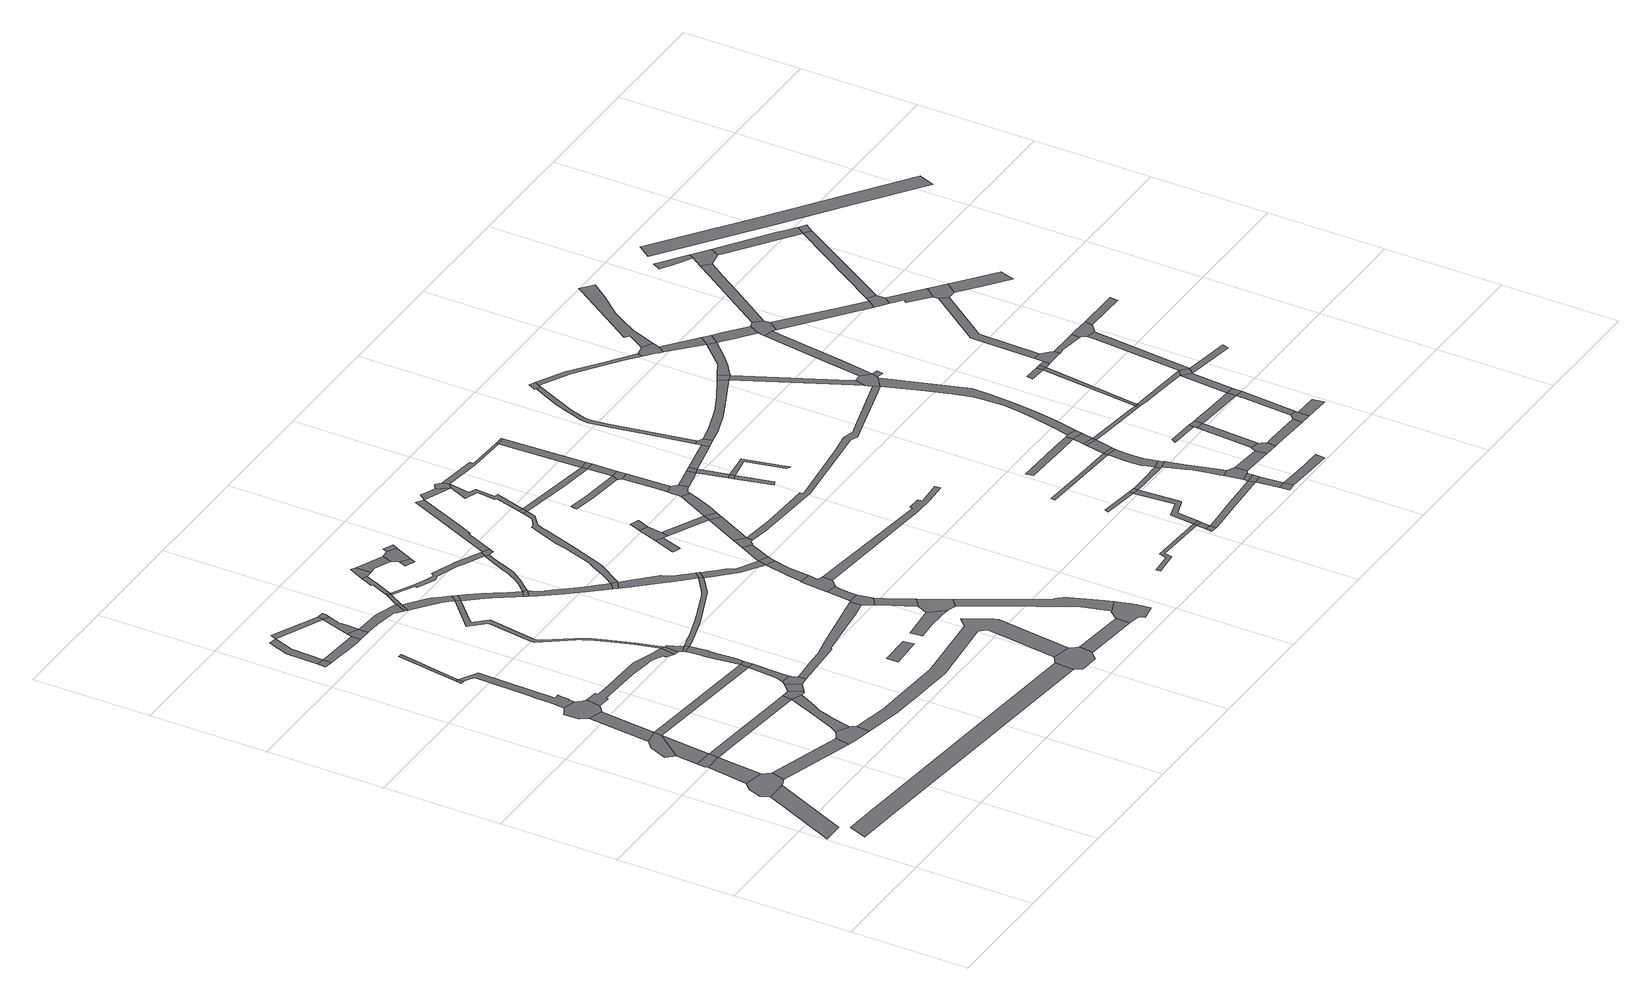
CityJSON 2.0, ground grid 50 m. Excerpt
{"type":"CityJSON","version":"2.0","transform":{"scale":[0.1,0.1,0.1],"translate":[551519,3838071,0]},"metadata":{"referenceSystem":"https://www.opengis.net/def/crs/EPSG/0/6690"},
"CityObjects":{
"road1":{"type":"Road","attributes":{"RoadStructureAttribute.sectionType":"1"},"geometry":[{"type":"MultiSurface","lod":"1","boundaries":[[[0,1,2,3]]]}]},
"road2":{"type":"Road","geometry":[{"type":"MultiSurface","lod":"1","boundaries":[[[4,5,6,0,3,7,8,9]]]}]},
"road3":{"type":"Road","attributes":{"RoadStructureAttribute.sectionType":"1"},"geometry":[{"type":"MultiSurface","lod":"1","boundaries":[[[10,11,4,9]]]}]},
"road4":{"type":"Road","geometry":[{"type":"MultiSurface","lod":"1","boundaries":[[[12,13,11,10,14]]]}]},
"road5":{"type":"Road","attributes":{"RoadStructureAttribute.sectionType":"1"},"geometry":[{"type":"MultiSurface","lod":"1","boundaries":[[[15,16,12,14]]]}]},
"road6":{"type":"Road","geometry":[{"type":"MultiSurface","lod":"1","boundaries":[[[17,18,19,20,21,22,16,15]]]}]},
"road7":{"type":"Road","attributes":{"RoadStructureAttribute.sectionType":"1"},"geometry":[{"type":"MultiSurface","lod":"1","boundaries":[[[8,7,23,24]]]}]},
"road8":{"type":"Road","attributes":{"RoadStructureAttribute.sectionType":"1"},"geometry":[{"type":"MultiSurface","lod":"1","boundaries":[[[25,18,17,26]]]}]},
"road9":{"type":"Road","geometry":[{"type":"MultiSurface","lod":"1","boundaries":[[[27,28,29,30,31,32,33,25,26,34,35,36,37,38,39,40]]]}]},
"road10":{"type":"Road","attributes":{"RoadStructureAttribute.sectionType":"1"},"geometry":[{"type":"MultiSurface","lod":"1","boundaries":[[[14,10,41,42]]]}]},
"road11":{"type":"Road","attributes":{"RoadStructureAttribute.sectionType":"1"},"geometry":[{"type":"MultiSurface","lod":"1","boundaries":[[[43,44,45,46,47,48,49,50,51,52]]]}]},
"road12":{"type":"Road","geometry":[{"type":"MultiSurface","lod":"1","boundaries":[[[53,54,55,24,23,56,57,58,59,60,61]]]}]},
"road13":{"type":"Road","attributes":{"RoadStructureAttribute.sectionType":"1"},"geometry":[{"type":"MultiSurface","lod":"1","boundaries":[[[62,63,64,65,66,67,68,69,70,71,72,73,74,75,76,77,78,79,27,40]]]}]},
"road14":{"type":"Road","geometry":[{"type":"MultiSurface","lod":"1","boundaries":[[[80,81,71,70]]]}]},
"road15":{"type":"Road","geometry":[{"type":"MultiSurface","lod":"1","boundaries":[[[82,83,84,85]]]}]},
"road16":{"type":"Road","attributes":{"RoadStructureAttribute.sectionType":"1"},"geometry":[{"type":"MultiSurface","lod":"1","boundaries":[[[86,87,88,80,70]]]}]},
"road17":{"type":"Road","attributes":{"RoadStructureAttribute.sectionType":"1"},"geometry":[{"type":"MultiSurface","lod":"1","boundaries":[[[89,90,82,85,91,92]]]}]},
"road18":{"type":"Road","attributes":{"RoadStructureAttribute.sectionType":"1"},"geometry":[{"type":"MultiSurface","lod":"1","boundaries":[[[17,15,93,94]]]}]},
"road19":{"type":"Road","attributes":{"RoadStructureAttribute.sectionType":"1"},"geometry":[{"type":"MultiSurface","lod":"1","boundaries":[[[41,95,96,97,98,99,53,61,100,101,102,103,104]]]}]},
"road20":{"type":"Road","attributes":{"RoadStructureAttribute.sectionType":"1"},"geometry":[{"type":"MultiSurface","lod":"1","boundaries":[[[85,84,105,106,107,108,109,110]]]}]},
"road21":{"type":"Road","attributes":{"RoadStructureAttribute.sectionType":"1"},"geometry":[{"type":"MultiSurface","lod":"1","boundaries":[[[111,112,113,114,115,116,117,118,119,120,121,122,37,36,123,124,125,126,127,128,129,130,131,132,133,134,135,136]]]}]},
"road22":{"type":"Road","geometry":[{"type":"MultiSurface","lod":"1","boundaries":[[[42,41,104,137,138,139]]]}]},
"road23":{"type":"Road","attributes":{"RoadStructureAttribute.sectionType":"1"},"geometry":[{"type":"MultiSurface","lod":"1","boundaries":[[[140,92,141,142]]]}]},
"road24":{"type":"Road","attributes":{"RoadStructureAttribute.sectionType":"1"},"geometry":[{"type":"MultiSurface","lod":"1","boundaries":[[[143,139,138,144]]]}]},
"road25":{"type":"Road","geometry":[{"type":"MultiSurface","lod":"1","boundaries":[[[145,110,109,146,147]]]}]},
"road26":{"type":"Road","geometry":[{"type":"MultiSurface","lod":"1","boundaries":[[[148,143,144,149,150,151,152,153,154]]]}]},
"road27":{"type":"Road","attributes":{"RoadStructureAttribute.sectionType":"1"},"geometry":[{"type":"MultiSurface","lod":"1","boundaries":[[[141,155,145,147,156,157,158,159]]]}]},
"road28":{"type":"Road","attributes":{"RoadStructureAttribute.sectionType":"1"},"geometry":[{"type":"MultiSurface","lod":"1","boundaries":[[[93,160,161,162,148,154,163,164,165]]]}]},
"road29":{"type":"Road","geometry":[{"type":"MultiSurface","lod":"1","boundaries":[[[142,141,159,166,167]]]}]},
"road30":{"type":"Road","geometry":[{"type":"MultiSurface","lod":"1","boundaries":[[[93,165,168,94]]]}]},
"road31":{"type":"Road","attributes":{"RoadStructureAttribute.sectionType":"1"},"geometry":[{"type":"MultiSurface","lod":"1","boundaries":[[[169,170,171,172,173,147,146,174,175,176,177,178,179,180,181,182]]]}]},
"road32":{"type":"Road","geometry":[{"type":"MultiSurface","lod":"1","boundaries":[[[136,135,183,184]]]}]},
"road33":{"type":"Road","attributes":{"RoadStructureAttribute.sectionType":"1"},"geometry":[{"type":"MultiSurface","lod":"1","boundaries":[[[185,186,187,188,189,190,191,192,193,194,195,196,197,94,168]]]}]},
"road34":{"type":"Road","attributes":{"RoadStructureAttribute.sectionType":"1"},"geometry":[{"type":"MultiSurface","lod":"1","boundaries":[[[198,199,200,201,202,203,204,205,206,207,208,209,210,58,57,211,212,213,214,215,216,217,218,219,220,221,222,223]]]}]},
"road35":{"type":"Road","attributes":{"RoadStructureAttribute.sectionType":"1"},"geometry":[{"type":"MultiSurface","lod":"1","boundaries":[[[224,225,226,227,228,229,230,231,232,233,234,235,136,184,236,237,238,239,240,241,242,243,244,245,246,247,248,249]]]}]},
"road36":{"type":"Road","geometry":[{"type":"MultiSurface","lod":"1","boundaries":[[[250,251,190,189]]]}]},
"road37":{"type":"Road","attributes":{"RoadStructureAttribute.sectionType":"1"},"geometry":[{"type":"MultiSurface","lod":"1","boundaries":[[[252,253,254,184,183,255,251,250]]]}]},
"road38":{"type":"Road","geometry":[{"type":"MultiSurface","lod":"1","boundaries":[[[182,181,256,257,258]]]}]},
"road39":{"type":"Road","attributes":{"RoadStructureAttribute.sectionType":"1"},"geometry":[{"type":"MultiSurface","lod":"1","boundaries":[[[259,182,258,260]]]}]},
"road40":{"type":"Road","attributes":{"RoadStructureAttribute.sectionType":"1"},"geometry":[{"type":"MultiSurface","lod":"1","boundaries":[[[261,262,263,264,265,257,256,266,267,268,269,270,224,271]]]}]},
"road41":{"type":"Road","geometry":[{"type":"MultiSurface","lod":"1","boundaries":[[[272,259,260,273]]]}]},
"road42":{"type":"Road","geometry":[{"type":"MultiSurface","lod":"1","boundaries":[[[274,271,224,249,275]]]}]},
"road43":{"type":"Road","attributes":{"RoadStructureAttribute.sectionType":"1"},"geometry":[{"type":"MultiSurface","lod":"1","boundaries":[[[276,277,278,279]]]}]},
"road44":{"type":"Road","attributes":{"RoadStructureAttribute.sectionType":"1"},"geometry":[{"type":"MultiSurface","lod":"1","boundaries":[[[280,281,282,272,273,283,284,285]]]}]},
"road45":{"type":"Road","attributes":{"RoadStructureAttribute.sectionType":"1"},"geometry":[{"type":"MultiSurface","lod":"1","boundaries":[[[286,287,288,289,290,291,292,293,151,150,294,295,296,297,298,299,300]]]}]},
"road46":{"type":"Road","attributes":{"RoadStructureAttribute.sectionType":"1"},"geometry":[{"type":"MultiSurface","lod":"1","boundaries":[[[301,302,303,304,305,275,249,306,307,308,309,310,311]]]}]},
"road47":{"type":"Road","geometry":[{"type":"MultiSurface","lod":"1","boundaries":[[[311,310,312,313,314]]]}]},
"road48":{"type":"Road","geometry":[{"type":"MultiSurface","lod":"1","boundaries":[[[315,280,285,316,317]]]}]},
"road49":{"type":"Road","attributes":{"RoadStructureAttribute.sectionType":"1"},"geometry":[{"type":"MultiSurface","lod":"1","boundaries":[[[318,319,320,321,322,323,324,325,326,327,250,189,328,329,330,331,332,333]]]}]},
"road50":{"type":"Road","geometry":[{"type":"MultiSurface","lod":"1","boundaries":[[[222,52,51,334,335,336,337,338,339,340,341,223]]]}]},
"road51":{"type":"Road","attributes":{"RoadStructureAttribute.sectionType":"1"},"geometry":[{"type":"MultiSurface","lod":"1","boundaries":[[[342,343,344,345,346,347,348,349,350,351,352,353,273,260,354,355,356,357,358,359,360,361,362,363,364,365,366,367,368,369,370,371,372]]]}]},
"road52":{"type":"Road","attributes":{"RoadStructureAttribute.sectionType":"1"},"geometry":[{"type":"MultiSurface","lod":"1","boundaries":[[[373,374,375,376,377,378,313,312,379,380,381,382,383,384,385]]]}]},
"road53":{"type":"Road","geometry":[{"type":"MultiSurface","lod":"1","boundaries":[[[317,316,386,387,388]]]}]},
"road54":{"type":"Road","geometry":[{"type":"MultiSurface","lod":"1","boundaries":[[[389,390,391,392]]]}]},
"road55":{"type":"Road","attributes":{"RoadStructureAttribute.sectionType":"1"},"geometry":[{"type":"MultiSurface","lod":"1","boundaries":[[[371,393,394,395,396,397,398,399,400,311,314,401,402,403,404,405,406,407,408,409]]]}]},
"road56":{"type":"Road","geometry":[{"type":"MultiSurface","lod":"1","boundaries":[[[385,384,410,411,412]]]}]},
"road57":{"type":"Road","attributes":{"RoadStructureAttribute.sectionType":"1"},"geometry":[{"type":"MultiSurface","lod":"1","boundaries":[[[413,414,415,416,417,418,419,420]]]}]},
"road58":{"type":"Road","geometry":[{"type":"MultiSurface","lod":"1","boundaries":[[[421,388,387,389,392,422]]]}]},
"road59":{"type":"Road","attributes":{"RoadStructureAttribute.sectionType":"1"},"geometry":[{"type":"MultiSurface","lod":"1","boundaries":[[[423,424,425,426,427,428,411,410,429,430,431,432,318,433]]]}]},
"road60":{"type":"Road","geometry":[{"type":"MultiSurface","lod":"1","boundaries":[[[434,435,421,422]]]}]},
"road61":{"type":"Road","attributes":{"RoadStructureAttribute.sectionType":"1"},"geometry":[{"type":"MultiSurface","lod":"1","boundaries":[[[339,338,436,437,438]]]}]},
"road62":{"type":"Road","geometry":[{"type":"MultiSurface","lod":"1","boundaries":[[[439,440,441,286,300,442,443,444]]]}]},
"road63":{"type":"Road","geometry":[{"type":"MultiSurface","lod":"1","boundaries":[[[372,371,409,445,446,447,448,449]]]}]},
"road64":{"type":"Road","attributes":{"function":"3","RoadStructureAttribute.sectionType":"1"},"geometry":[{"type":"MultiSurface","lod":"1","boundaries":[[[450,444,443,451,452,453,454]]]}]},
"road65":{"type":"Road","attributes":{"function":"3","RoadStructureAttribute.sectionType":"1"},"geometry":[{"type":"MultiSurface","lod":"1","boundaries":[[[455,441,440,456,457,458]]]}]},
"road66":{"type":"Road","geometry":[{"type":"MultiSurface","lod":"1","boundaries":[[[459,454,453,460,461,413,420,462,463]]]}]},
"road67":{"type":"Road","geometry":[{"type":"MultiSurface","lod":"1","boundaries":[[[433,318,333,464]]]}]},
"road68":{"type":"Road","geometry":[{"type":"MultiSurface","lod":"1","boundaries":[[[465,466,455,458,467,468,469,470,471,472]]]}]},
"road69":{"type":"Road","attributes":{"RoadStructureAttribute.sectionType":"1"},"geometry":[{"type":"MultiSurface","lod":"1","boundaries":[[[473,474,475,476,477,478,464,333,479,480,481,482,483,484,485,486]]]}]},
"road70":{"type":"Road","attributes":{"RoadStructureAttribute.sectionType":"1"},"geometry":[{"type":"MultiSurface","lod":"1","boundaries":[[[487,488,489,490,491,492,493,494,495,496,497,498,499,500,385,412,501,502,503,504,505,506,507]]]}]},
"road71":{"type":"Road","attributes":{"function":"3","RoadStructureAttribute.sectionType":"1"},"geometry":[{"type":"MultiSurface","lod":"1","boundaries":[[[508,509,510,511,512,513,514,515,516,517,518,519,520,463,462,521,522,523,524,525,526,527,528,529]]]}]},
"road72":{"type":"Road","attributes":{"function":"3","RoadStructureAttribute.sectionType":"1"},"geometry":[{"type":"MultiSurface","lod":"1","boundaries":[[[485,530,531,472,471,532,533,534]]]}]},
"road73":{"type":"Road","geometry":[{"type":"MultiSurface","lod":"1","boundaries":[[[535,536,537,529,528,538,539,540,541,438,437,542,543,544,545,546,547,548]]]}]},
"road74":{"type":"Road","attributes":{"RoadStructureAttribute.sectionType":"1"},"geometry":[{"type":"MultiSurface","lod":"1","boundaries":[[[549,449,448,550,551,552,553]]]}]},
"road75":{"type":"Road","geometry":[{"type":"MultiSurface","lod":"1","boundaries":[[[486,485,534,554,555]]]}]},
"road76":{"type":"Road","geometry":[{"type":"MultiSurface","lod":"1","boundaries":[[[556,557,558,559,560]]]}]},
"road77":{"type":"Road","attributes":{"function":"3","RoadStructureAttribute.sectionType":"1"},"geometry":[{"type":"MultiSurface","lod":"1","boundaries":[[[561,562,563,486,555,564]]]}]},
"road78":{"type":"Road","geometry":[{"type":"MultiSurface","lod":"1","boundaries":[[[565,556,560,566,567,568,569,570]]]}]},
"road79":{"type":"Road","geometry":[{"type":"MultiSurface","lod":"1","boundaries":[[[571,561,564,572,573,574,575]]]}]},
"road80":{"type":"Road","attributes":{"RoadStructureAttribute.sectionType":"1"},"geometry":[{"type":"MultiSurface","lod":"1","boundaries":[[[576,577,578,579,580,565,570]]]}]},
"road81":{"type":"Road","geometry":[{"type":"MultiSurface","lod":"1","boundaries":[[[581,487,507,582]]]}]},
"road82":{"type":"Road","attributes":{"RoadStructureAttribute.sectionType":"1"},"geometry":[{"type":"MultiSurface","lod":"1","boundaries":[[[567,566,583,584]]]}]},
"road83":{"type":"Road","attributes":{"function":"3","RoadStructureAttribute.sectionType":"1"},"geometry":[{"type":"MultiSurface","lod":"1","boundaries":[[[583,571,575,585]]]}]},
"road84":{"type":"Road","attributes":{"RoadStructureAttribute.sectionType":"1"},"geometry":[{"type":"MultiSurface","lod":"1","boundaries":[[[586,553,587,588]]]}]},
"road85":{"type":"Road","attributes":{"RoadStructureAttribute.sectionType":"1"},"geometry":[{"type":"MultiSurface","lod":"1","boundaries":[[[589,590,591,592,593,587,594,595,596,597,581,582]]]}]},
"road86":{"type":"Road","geometry":[{"type":"MultiSurface","lod":"1","boundaries":[[[598,599,600,588,587,593,601]]]}]},
"road87":{"type":"Road","geometry":[{"type":"MultiSurface","lod":"1","boundaries":[[[584,583,585,602]]]}]},
"road88":{"type":"Road","attributes":{"RoadStructureAttribute.sectionType":"1"},"geometry":[{"type":"MultiSurface","lod":"1","boundaries":[[[603,604,605,606,607,608,609,610,469,468]]]}]},
"road89":{"type":"Road","attributes":{"RoadStructureAttribute.sectionType":"1"},"geometry":[{"type":"MultiSurface","lod":"1","boundaries":[[[582,507,611,612,613]]]}]},
"road90":{"type":"Road","attributes":{"RoadStructureAttribute.sectionType":"1"},"geometry":[{"type":"MultiSurface","lod":"1","boundaries":[[[614,615,616,617,618,619,620]]]}]},
"road91":{"type":"Road","attributes":{"function":"3","RoadStructureAttribute.sectionType":"1"},"geometry":[{"type":"MultiSurface","lod":"1","boundaries":[[[621,622,584,602,623,624,625]]]}]},
"road92":{"type":"Road","geometry":[{"type":"MultiSurface","lod":"1","boundaries":[[[626,627,628,621,625,629,630,631,632]]]}]},
"road93":{"type":"Road","attributes":{"RoadStructureAttribute.sectionType":"1"},"geometry":[{"type":"MultiSurface","lod":"1","boundaries":[[[633,634,601,593,635,636,637]]]}]},
"road94":{"type":"Road","attributes":{"function":"3","RoadStructureAttribute.sectionType":"1"},"geometry":[{"type":"MultiSurface","lod":"1","boundaries":[[[638,639,640,641,627,626]]]}]},
"road95":{"type":"Road","attributes":{"RoadStructureAttribute.sectionType":"1"},"geometry":[{"type":"MultiSurface","lod":"1","boundaries":[[[642,643,644,645,646,647,648,649]]]}]},
"road96":{"type":"Road","geometry":[{"type":"MultiSurface","lod":"1","boundaries":[[[650,620,619,651,652,640,639]]]}]},
"road97":{"type":"Road","attributes":{"function":"3","RoadStructureAttribute.sectionType":"1"},"geometry":[{"type":"MultiSurface","lod":"1","boundaries":[[[653,612,620,650]]]}]},
"road98":{"type":"Road","attributes":{"RoadStructureAttribute.sectionType":"1"},"geometry":[{"type":"MultiSurface","lod":"1","boundaries":[[[654,632,631,655]]]}]},
"road99":{"type":"Road","geometry":[{"type":"MultiSurface","lod":"1","boundaries":[[[656,613,612,653]]]}]},
"road100":{"type":"Road","geometry":[{"type":"MultiSurface","lod":"1","boundaries":[[[657,658,659,660]]]}]},
"road101":{"type":"Road","geometry":[{"type":"MultiSurface","lod":"1","boundaries":[[[661,662,660,659]]]}]},
"road102":{"type":"Road","attributes":{"function":"3","RoadStructureAttribute.sectionType":"1"},"geometry":[{"type":"MultiSurface","lod":"1","boundaries":[[[663,636,664,613,656]]]}]},
"road103":{"type":"Road","attributes":{"RoadStructureAttribute.sectionType":"1"},"geometry":[{"type":"MultiSurface","lod":"1","boundaries":[[[665,655,662,661]]]}]},
"road104":{"type":"Road","geometry":[{"type":"MultiSurface","lod":"1","boundaries":[[[666,654,655,665]]]}]},
"road105":{"type":"Road","geometry":[{"type":"MultiSurface","lod":"1","boundaries":[[[667,668,669,670]]]}]},
"road106":{"type":"Road","geometry":[{"type":"MultiSurface","lod":"1","boundaries":[[[671,637,636,663]]]}]},
"road107":{"type":"Road","geometry":[{"type":"MultiSurface","lod":"1","boundaries":[[[648,667,670,672]]]}]},
"road108":{"type":"Road","attributes":{"RoadStructureAttribute.sectionType":"1"},"geometry":[{"type":"MultiSurface","lod":"1","boundaries":[[[673,674,675,676,661,659]]]}]},
"road109":{"type":"Road","geometry":[{"type":"MultiSurface","lod":"1","boundaries":[[[649,648,672,677]]]}]},
"road110":{"type":"Road","attributes":{"RoadStructureAttribute.sectionType":"1"},"geometry":[{"type":"MultiSurface","lod":"1","boundaries":[[[678,666,665,679]]]}]},
"road111":{"type":"Road","geometry":[{"type":"MultiSurface","lod":"1","boundaries":[[[680,681,682,683]]]}]},
"road112":{"type":"Road","attributes":{"RoadStructureAttribute.sectionType":"1"},"geometry":[{"type":"MultiSurface","lod":"1","boundaries":[[[682,684,685,686,649,677,687,688,689,690]]]}]},
"road113":{"type":"Road","attributes":{"RoadStructureAttribute.sectionType":"1"},"geometry":[{"type":"MultiSurface","lod":"1","boundaries":[[[691,692,693,694,695,696,697,698,699,575,574,700,701,702,703,704,705,706]]]}]},
"road114":{"type":"Road","geometry":[{"type":"MultiSurface","lod":"1","boundaries":[[[707,708,678,679,709,710]]]}]},
"road115":{"type":"Road","attributes":{"RoadStructureAttribute.sectionType":"1"},"geometry":[{"type":"MultiSurface","lod":"1","boundaries":[[[711,712,713,670,669,714,715,716]]]}]},
"road116":{"type":"Road","geometry":[{"type":"MultiSurface","lod":"1","boundaries":[[[683,682,690,717]]]}]},
"road117":{"type":"Road","attributes":{"RoadStructureAttribute.sectionType":"1"},"geometry":[{"type":"MultiSurface","lod":"1","boundaries":[[[718,719,720,721,722,723,724,725]]]}]},
"road118":{"type":"Road","attributes":{"RoadStructureAttribute.sectionType":"1"},"geometry":[{"type":"MultiSurface","lod":"1","boundaries":[[[726,727,728,729,730,731,732,733,734,735,736,737,708,707,738,739,740,741,742,743,744,745,746,747]]]}]},
"road119":{"type":"Road","attributes":{"RoadStructureAttribute.sectionType":"1"},"geometry":[{"type":"MultiSurface","lod":"1","boundaries":[[[748,749,750,751,717,690,752,753,754,755,756]]]}]},
"road120":{"type":"Road","geometry":[{"type":"MultiSurface","lod":"1","boundaries":[[[757,758,759,760,761]]]}]},
"road121":{"type":"Road","attributes":{"RoadStructureAttribute.sectionType":"1"},"geometry":[{"type":"MultiSurface","lod":"1","boundaries":[[[762,763,764,765,766,767,768,769]]]}]},
"road122":{"type":"Road","attributes":{"RoadStructureAttribute.sectionType":"1"},"geometry":[{"type":"MultiSurface","lod":"1","boundaries":[[[770,771,716,758,757]]]}]},
"road123":{"type":"Road","geometry":[{"type":"MultiSurface","lod":"1","boundaries":[[[772,711,716,771]]]}]},
"road124":{"type":"Road","attributes":{"RoadStructureAttribute.sectionType":"1"},"geometry":[{"type":"MultiSurface","lod":"1","boundaries":[[[773,774,711,772]]]}]},
"road125":{"type":"Road","attributes":{"RoadStructureAttribute.sectionType":"1"},"geometry":[{"type":"MultiSurface","lod":"1","boundaries":[[[775,776,777,778,779,780,781,782,783,784]]]}]},
"road126":{"type":"Road","geometry":[{"type":"MultiSurface","lod":"1","boundaries":[[[785,756,755,778,777]]]}]},
"road127":{"type":"Road","geometry":[{"type":"MultiSurface","lod":"1","boundaries":[[[784,783,774,773,786,787]]]}]},
"road128":{"type":"Road","attributes":{"RoadStructureAttribute.sectionType":"1"},"geometry":[{"type":"MultiSurface","lod":"1","boundaries":[[[788,789,790,791,792,710,709,793,794,795,796,797]]]}]},
"road129":{"type":"Road","geometry":[{"type":"MultiSurface","lod":"1","boundaries":[[[798,799,726,747,800,801]]]}]},
"road130":{"type":"Road","attributes":{"RoadStructureAttribute.sectionType":"1"},"geometry":[{"type":"MultiSurface","lod":"1","boundaries":[[[724,802,803,804,805,806,756,785,807,808,809,810,811,812]]]}]},
"road131":{"type":"Road","geometry":[{"type":"MultiSurface","lod":"1","boundaries":[[[725,724,812,813]]]}]},
"road132":{"type":"Road","attributes":{"RoadStructureAttribute.sectionType":"1"},"geometry":[{"type":"MultiSurface","lod":"1","boundaries":[[[814,725,813,815]]]}]},
"road133":{"type":"Road","geometry":[{"type":"MultiSurface","lod":"1","boundaries":[[[816,817,818,819,757,761]]]}]},
"road134":{"type":"Road","geometry":[{"type":"MultiSurface","lod":"1","boundaries":[[[820,814,815,821]]]}]},
"road135":{"type":"Road","attributes":{"RoadStructureAttribute.sectionType":"1"},"geometry":[{"type":"MultiSurface","lod":"1","boundaries":[[[787,786,822,823]]]}]},
"road136":{"type":"Road","attributes":{"RoadStructureAttribute.sectionType":"1"},"geometry":[{"type":"MultiSurface","lod":"1","boundaries":[[[768,820,821,824]]]}]},
"road137":{"type":"Road","geometry":[{"type":"MultiSurface","lod":"1","boundaries":[[[769,768,824,825,826]]]}]},
"road138":{"type":"Road","attributes":{"RoadStructureAttribute.sectionType":"1"},"geometry":[{"type":"MultiSurface","lod":"1","boundaries":[[[827,828,829,830,831,801,800,832,833,834,835,836]]]}]},
"road139":{"type":"Road","geometry":[{"type":"MultiSurface","lod":"1","boundaries":[[[837,823,822,838,839,840,841]]]}]},
"road140":{"type":"Road","geometry":[{"type":"MultiSurface","lod":"1","boundaries":[[[842,843,844,845,846]]]}]},
"road141":{"type":"Road","geometry":[{"type":"MultiSurface","lod":"1","boundaries":[[[847,788,797,848]]]}]},
"road142":{"type":"Road","attributes":{"RoadStructureAttribute.sectionType":"1"},"geometry":[{"type":"MultiSurface","lod":"1","boundaries":[[[849,850,821,815,851,852,853,854]]]}]},
"road143":{"type":"Road","attributes":{"RoadStructureAttribute.sectionType":"1"},"geometry":[{"type":"MultiSurface","lod":"1","boundaries":[[[855,856,837,841,857,858]]]}]},
"road144":{"type":"Road","attributes":{"RoadStructureAttribute.sectionType":"1"},"geometry":[{"type":"MultiSurface","lod":"1","boundaries":[[[859,848,797,860,861,862]]]}]},
"road145":{"type":"Road","attributes":{"RoadStructureAttribute.sectionType":"1"},"geometry":[{"type":"MultiSurface","lod":"1","boundaries":[[[863,864,865,866,867,868,706,869,870,871,872,873,874,875,876,826,825]]]}]},
"road146":{"type":"Road","geometry":[{"type":"MultiSurface","lod":"1","boundaries":[[[846,845,855,858,877]]]}]},
"road147":{"type":"Road","attributes":{"RoadStructureAttribute.sectionType":"1"},"geometry":[{"type":"MultiSurface","lod":"1","boundaries":[[[878,839,838,879,880,881]]]}]},
"road148":{"type":"Road","geometry":[{"type":"MultiSurface","lod":"1","boundaries":[[[882,862,861,691,706,868,883,884]]]}]},
"road149":{"type":"Road","attributes":{"RoadStructureAttribute.sectionType":"1"},"geometry":[{"type":"MultiSurface","lod":"1","boundaries":[[[885,886,847,848,887,888,889,890,891]]]}]},
"road150":{"type":"Road","geometry":[{"type":"MultiSurface","lod":"1","boundaries":[[[892,836,835,893,894,895,896,897]]]}]},
"road151":{"type":"Road","geometry":[{"type":"MultiSurface","lod":"1","boundaries":[[[898,899,884,883]]]}]},
"road152":{"type":"Road","geometry":[{"type":"MultiSurface","lod":"1","boundaries":[[[900,854,853,901]]]}]},
"road153":{"type":"Road","attributes":{"RoadStructureAttribute.sectionType":"1"},"geometry":[{"type":"MultiSurface","lod":"1","boundaries":[[[902,896,895,885,903]]]}]},
"road154":{"type":"Road","attributes":{"RoadStructureAttribute.sectionType":"1"},"geometry":[{"type":"MultiSurface","lod":"1","boundaries":[[[904,905,877,858,906,907,908,909]]]}]},
"road155":{"type":"Road","geometry":[{"type":"MultiSurface","lod":"1","boundaries":[[[910,881,880,911,912,913]]]}]},
"road156":{"type":"Road","attributes":{"RoadStructureAttribute.sectionType":"1"},"geometry":[{"type":"MultiSurface","lod":"1","boundaries":[[[914,915,916,882,884,917,918,919]]]}]},
"road157":{"type":"Road","attributes":{"RoadStructureAttribute.sectionType":"1"},"geometry":[{"type":"MultiSurface","lod":"1","boundaries":[[[920,921,854,900]]]}]},
"road158":{"type":"Road","geometry":[{"type":"MultiSurface","lod":"1","boundaries":[[[903,885,891,922]]]}]},
"road159":{"type":"Road","attributes":{"RoadStructureAttribute.sectionType":"1"},"geometry":[{"type":"MultiSurface","lod":"1","boundaries":[[[908,923,910,913,924,925]]]}]},
"road160":{"type":"Road","attributes":{"RoadStructureAttribute.sectionType":"1"},"geometry":[{"type":"MultiSurface","lod":"1","boundaries":[[[926,927,912,911]]]}]},
"road161":{"type":"Road","geometry":[{"type":"MultiSurface","lod":"1","boundaries":[[[928,929,921,930]]]}]},
"road162":{"type":"Road","attributes":{"RoadStructureAttribute.sectionType":"1"},"geometry":[{"type":"MultiSurface","lod":"1","boundaries":[[[931,932,900,901,933,934,935,936]]]}]},
"road163":{"type":"Road","attributes":{"RoadStructureAttribute.sectionType":"1"},"geometry":[{"type":"MultiSurface","lod":"1","boundaries":[[[937,922,891,938,939,940]]]}]},
"road164":{"type":"Road","geometry":[{"type":"MultiSurface","lod":"1","boundaries":[[[909,908,925,941]]]}]},
"road165":{"type":"Road","geometry":[{"type":"MultiSurface","lod":"1","boundaries":[[[930,921,920,942]]]}]},
"road166":{"type":"Road","attributes":{"RoadStructureAttribute.sectionType":"1"},"geometry":[{"type":"MultiSurface","lod":"1","boundaries":[[[943,944,945,946,892,897,947,948,949,950,951,952,953]]]}]},
"road167":{"type":"Road","attributes":{"RoadStructureAttribute.sectionType":"1"},"geometry":[{"type":"MultiSurface","lod":"1","boundaries":[[[942,920,954,955,956]]]}]},
"road168":{"type":"Road","attributes":{"RoadStructureAttribute.sectionType":"1"},"geometry":[{"type":"MultiSurface","lod":"1","boundaries":[[[935,909,941,957]]]}]},
"road169":{"type":"Road","geometry":[{"type":"MultiSurface","lod":"1","boundaries":[[[958,940,939,914,919,959,960,961]]]}]},
"road170":{"type":"Road","geometry":[{"type":"MultiSurface","lod":"1","boundaries":[[[962,956,955,963,964,965,966,967]]]}]},
"road171":{"type":"Road","geometry":[{"type":"MultiSurface","lod":"1","boundaries":[[[936,935,957,968]]]}]},
"road172":{"type":"Road","attributes":{"RoadStructureAttribute.sectionType":"1"},"geometry":[{"type":"MultiSurface","lod":"1","boundaries":[[[969,970,971,960,959,972,973,974,975]]]}]},
"road173":{"type":"Road","attributes":{"RoadStructureAttribute.sectionType":"1"},"geometry":[{"type":"MultiSurface","lod":"1","boundaries":[[[976,965,964,977,978,979,980]]]}]},
"road174":{"type":"Road","attributes":{"RoadStructureAttribute.sectionType":"1"},"geometry":[{"type":"MultiSurface","lod":"1","boundaries":[[[981,982,983,936,968,984,985]]]}]},
"road175":{"type":"Road","attributes":{"RoadStructureAttribute.sectionType":"1"},"geometry":[{"type":"MultiSurface","lod":"1","boundaries":[[[986,987,988,968,957]]]}]},
"road176":{"type":"Road","attributes":{"RoadStructureAttribute.sectionType":"1"},"geometry":[{"type":"MultiSurface","lod":"1","boundaries":[[[989,990,991,962,967,992,993,994]]]}]},
"road177":{"type":"Road","attributes":{"RoadStructureAttribute.sectionType":"1"},"geometry":[{"type":"MultiSurface","lod":"1","boundaries":[[[995,996,997,958,961,998,999,1000]]]}]},
"road178":{"type":"Road","geometry":[{"type":"MultiSurface","lod":"1","boundaries":[[[1001,980,979,1002,981,985,1003,1004]]]}]},
"road179":{"type":"Road","geometry":[{"type":"MultiSurface","lod":"1","boundaries":[[[1005,975,974,1006,1007,1008,1009]]]}]},
"road180":{"type":"Road","attributes":{"RoadStructureAttribute.sectionType":"1"},"geometry":[{"type":"MultiSurface","lod":"1","boundaries":[[[1008,1007,1010,1011,1012,1013]]]}]},
"road181":{"type":"Road","attributes":{"RoadStructureAttribute.sectionType":"1"},"geometry":[{"type":"MultiSurface","lod":"1","boundaries":[[[1014,1015,1016,1017,1018]]]}]},
"road182":{"type":"Road","attributes":{"RoadStructureAttribute.sectionType":"1"},"geometry":[{"type":"MultiSurface","lod":"1","boundaries":[[[1019,1020,1021,1022,1004,1003]]]}]},
"road183":{"type":"Road","geometry":[{"type":"MultiSurface","lod":"1","boundaries":[[[1013,1012,989,994,1023,1024]]]}]},
"road184":{"type":"Road","geometry":[{"type":"MultiSurface","lod":"1","boundaries":[[[1018,1017,995,1000,1025,1026]]]}]},
"road185":{"type":"Road","attributes":{"RoadStructureAttribute.sectionType":"1"},"geometry":[{"type":"MultiSurface","lod":"1","boundaries":[[[1027,1028,1029,1030,1024,1023]]]}]},
"road186":{"type":"Road","attributes":{"RoadStructureAttribute.sectionType":"1"},"geometry":[{"type":"MultiSurface","lod":"1","boundaries":[[[1031,1005,1009,1032]]]}]},
"road187":{"type":"Road","attributes":{"RoadStructureAttribute.sectionType":"1"},"geometry":[{"type":"MultiSurface","lod":"1","boundaries":[[[1033,1034,1026,1025,1035,1036,1031,1037]]]}]},
"road188":{"type":"Road","geometry":[{"type":"MultiSurface","lod":"1","boundaries":[[[1037,1031,1032,1038]]]}]},
"road189":{"type":"Road","attributes":{"RoadStructureAttribute.sectionType":"1"},"geometry":[{"type":"MultiSurface","lod":"1","boundaries":[[[1039,1040,1041,1042,1043,1044,1045,1046,1047,1048,1049,1050]]]}]}
},
"vertices":[
[154,707,0],[9,385,0],[96,384,0],[243,706,0],
[189,830,0],[160,802,0],[138,743,0],[281,722,0],[298,781,0],[272,813,0],
[292,1008,0],[216,1006,0],
[214,1054,0],[210,1018,0],[296,1048,0],
[318,1263,0],[224,1148,0],
[322,1299,0],[260,1287,0],[249,1278,0],[240,1270,0],[227,1260,0],[195,1182,0],
[606,625,0],[618,684,0],
[288,1557,0],[347,1536,0],
[304,1673,0],[291,1666,0],[277,1659,0],[265,1653,0],[265,1588,0],[275,1574,0],[280,1568,0],[358,1545,0],[369,1554,0],[379,1563,0],[390,1624,0],[380,1634,0],[369,1645,0],[356,1658,0],
[768,958,0],[772,999,0],
[950,266,0],[249,333,0],[248,333,0],[119,345,0],[90,268,0],[101,267,0],[242,253,0],[951,185,0],[1456,136,0],[1462,218,0],
[654,706,0],[638,696,0],[629,691,0],[649,612,0],[719,599,0],[726,656,0],[717,669,0],[715,673,0],[710,679,0],
[359,1685,0],[363,1685,0],[367,1733,0],[367,1735,0],[346,1736,0],[344,1736,0],[354,2068,0],[279,2110,0],[277,2111,0],[275,2088,0],[281,2087,0],[293,2081,0],[303,2074,0],[320,2060,0],[311,1809,0],[311,1807,0],[309,1759,0],[308,1737,0],
[264,2115,0],[261,2089,0],
[115,2623,0],[110,2586,0],[145,2581,0],[149,2617,0],
[321,2379,0],[313,2380,0],[305,2381,0],
[151,2847,0],[117,2756,0],[154,2757,0],[186,2842,0],
[876,1202,0],[879,1239,0],
[736,882,0],[735,878,0],[710,819,0],[696,787,0],[674,738,0],[734,774,0],[736,781,0],[755,835,0],[772,865,0],[813,940,0],
[189,2576,0],[248,2569,0],[289,2564,0],[318,2563,0],[336,2562,0],[337,2601,0],
[815,1555,0],[784,1565,0],[718,1588,0],[700,1594,0],[689,1594,0],[651,1597,0],[639,1597,0],[620,1598,0],[516,1600,0],[453,1607,0],[444,1608,0],[445,1619,0],[436,1558,0],[437,1568,0],[450,1567,0],[461,1566,0],[621,1558,0],[636,1557,0],[718,1546,0],[741,1544,0],[789,1520,0],[789,1510,0],[789,1506,0],[807,1495,0],[818,1488,0],[832,1550,0],
[827,938,0],[837,946,0],[807,995,0],
[198,2868,0],[386,2750,0],[393,2776,0],
[844,1033,0],[875,974,0],
[345,2624,0],[392,2560,0],[393,2601,0],
[854,1044,0],[885,975,0],[913,977,0],[912,1011,0],[910,1013,0],[901,1026,0],[901,1043,0],
[385,2747,0],[395,2643,0],[397,2678,0],[391,2680,0],[414,2739,0],
[865,1076,0],[864,1072,0],[860,1060,0],[901,1066,0],[902,1105,0],[904,1201,0],
[421,2759,0],[419,2773,0],
[905,1239,0],
[536,2584,0],[512,2592,0],[505,2593,0],[449,2597,0],[405,2600,0],[434,2559,0],[449,2557,0],[450,2557,0],[537,2543,0],[557,2540,0],[557,2538,0],[559,2532,0],[585,2511,0],[607,2561,0],
[841,1485,0],[843,1546,0],
[905,1275,0],[898,1385,0],[903,1386,0],[902,1395,0],[893,1464,0],[856,1461,0],[857,1457,0],[858,1451,0],[862,1394,0],[862,1392,0],[866,1331,0],[868,1331,0],[879,1240,0],
[1585,319,0],[1586,325,0],[1614,545,0],[1614,548,0],[1613,550,0],[1606,564,0],[1595,584,0],[1578,618,0],[1550,671,0],[1515,634,0],[1195,603,0],[894,627,0],[892,625,0],[847,575,0],[874,570,0],[888,569,0],[927,565,0],[1002,558,0],[1064,552,0],[1199,542,0],[1505,573,0],[1520,559,0],[1534,545,0],[1506,329,0],[1495,241,0],[1573,223,0],
[736,2379,0],[606,2261,0],[664,2197,0],[634,1999,0],[637,1984,0],[725,1858,0],[733,1848,0],[738,1835,0],[751,1813,0],[771,1753,0],[794,1686,0],[805,1651,0],[815,1654,0],[804,1688,0],[781,1758,0],[761,1815,0],[745,1843,0],[740,1853,0],[733,1865,0],[662,1969,0],[657,1977,0],[654,1984,0],[654,1994,0],[687,2202,0],[636,2259,0],[747,2362,0],
[883,1482,0],[853,1469,0],
[867,1520,0],[857,1542,0],[856,1542,0],[848,1478,0],
[594,2504,0],[616,2542,0],[619,2547,0],
[645,2623,0],[654,2609,0],
[748,2421,0],[746,2423,0],[737,2434,0],[709,2467,0],[701,2476,0],[633,2473,0],[709,2413,0],[712,2410,0],[721,2400,0],[732,2385,0],[759,2407,0],
[650,2632,0],[661,2616,0],
[766,2398,0],[773,2390,0],
[1181,782,0],[1181,732,0],[1316,739,0],[1311,784,0],
[699,2760,0],[673,2705,0],[681,2700,0],[700,2700,0],[698,2702,0],[719,2747,0],
[1448,1087,0],[1193,1044,0],[1176,1041,0],[1160,1038,0],[1093,1024,0],[1087,1023,0],[1041,1020,0],[942,1013,0],[943,979,0],[1134,992,0],[1137,993,0],[1138,998,0],[1199,1005,0],[1381,1028,0],[1452,1041,0],
[900,2210,0],[883,2235,0],[853,2280,0],[828,2317,0],[794,2363,0],[804,2292,0],[820,2270,0],[845,2234,0],[869,2196,0],[886,2172,0],[915,2192,0],
[896,2156,0],[925,2176,0],[931,2183,0],
[731,2825,0],[752,2749,0],[749,2812,0],
[1313,1660,0],[1238,1606,0],[1229,1600,0],[1218,1595,0],[1140,1563,0],[1092,1546,0],[1040,1526,0],[1023,1521,0],[972,1507,0],[938,1497,0],[938,1477,0],[945,1479,0],[1048,1507,0],[1083,1520,0],[1243,1584,0],[1325,1644,0],
[1477,107,0],[1558,101,0],[1580,122,0],[1590,131,0],[1592,130,0],[1600,189,0],[1598,191,0],[1591,201,0],
[962,2507,0],[948,2511,0],[927,2519,0],[854,2546,0],[853,2544,0],[850,2538,0],[847,2535,0],[843,2534,0],[839,2534,0],[814,2542,0],[780,2556,0],[744,2573,0],[748,2559,0],[747,2549,0],[802,2522,0],[813,2517,0],[821,2514,0],[826,2514,0],[831,2515,0],[837,2517,0],[842,2518,0],[846,2520,0],[851,2519,0],[858,2516,0],[909,2498,0],[928,2491,0],[937,2488,0],[942,2486,0],[965,2474,0],[1053,2431,0],[1069,2455,0],
[1090,1964,0],[1054,2004,0],[1003,2063,0],[976,2099,0],[948,2132,0],[931,2165,0],[917,2127,0],[928,2111,0],[932,2107,0],[977,2046,0],[1024,1984,0],[1092,1904,0],[1121,1929,0],
[779,2751,0],[852,2720,0],[869,2761,0],
[866,2690,0],[851,2658,0],[891,2639,0],[903,2664,0],
[1028,2376,0],[1003,2318,0],[993,2296,0],[987,2286,0],[967,2253,0],[952,2231,0],[941,2219,0],[931,2208,0],[960,2216,0],[968,2225,0],[1008,2279,0],[1012,2286,0],[1017,2297,0],[1037,2345,0],[1044,2363,0],[1052,2382,0],[1069,2419,0],
[1105,1889,0],[1141,1910,0],[1142,1912,0],
[1523,803,0],[1373,789,0],[1379,739,0],[1461,745,0],[1531,743,0],[1539,743,0],[1571,741,0],[1574,741,0],
[903,2767,0],[940,2741,0],
[1278,1751,0],[1275,1757,0],[1273,1763,0],[1259,1793,0],[1217,1837,0],[1181,1872,0],[1128,1863,0],[1209,1774,0],[1240,1740,0],[1241,1739,0],[1337,1685,0],
[953,2767,0],[912,2787,0],
[1812,106,0],[1832,104,0],[1835,165,0],
[1507,1055,0],[1500,1089,0],[1454,1088,0],[1455,1035,0],[1474,997,0],[1513,1024,0],
[1079,2421,0],[1082,2420,0],[1093,2416,0],[1104,2440,0],[1075,2452,0],
[1529,990,0],[1484,978,0],[1524,897,0],[1546,851,0],[1585,880,0],
[1465,1192,0],[1502,1122,0],[1508,1162,0],[1512,1186,0],
[1604,842,0],[1542,841,0],[1533,821,0],[1613,730,0],[1650,761,0],
[1347,1674,0],
[1478,1313,0],[1469,1225,0],[1534,1208,0],[1541,1216,0],[1546,1258,0],[1523,1267,0],[1528,1308,0],[1481,1313,0],
[1503,1532,0],[1439,1565,0],[1416,1601,0],[1392,1627,0],[1368,1651,0],[1355,1666,0],[1332,1636,0],[1352,1615,0],[1385,1581,0],[1405,1561,0],[1423,1543,0],[1463,1515,0],[1512,1482,0],[1523,1521,0],
[1374,2445,0],[1360,2399,0],[1320,2371,0],[1310,2373,0],[1295,2334,0],[1257,2235,0],[1245,2191,0],[1230,2143,0],[1206,2075,0],[1202,2067,0],[1182,2032,0],[1168,2004,0],[1154,1979,0],[1142,1957,0],[1213,2020,0],[1269,2175,0],[1317,2312,0],[1321,2323,0],[1335,2361,0],[1382,2399,0],[1394,2439,0],
[1917,262,0],[1869,390,0],[1865,399,0],[1862,405,0],[1856,412,0],[1849,419,0],[1840,428,0],[1833,433,0],[1829,440,0],[1823,449,0],[1817,460,0],[1680,706,0],[1666,732,0],[1616,726,0],[1761,464,0],[1798,398,0],[1826,347,0],[1831,337,0],[1839,316,0],[1844,300,0],[1870,203,0],[1930,229,0],
[1511,1477,0],[1492,1378,0],[1538,1400,0],[1540,1409,0],[1553,1467,0],
[1952,144,0],[1947,170,0],[1938,202,0],[1868,203,0],[1861,201,0],[1861,195,0],[1839,170,0],[1876,98,0],[1878,98,0],[1883,94,0],[1886,90,0],[1888,89,0],[1893,73,0],[1960,85,0],
[1245,2833,0],[1155,2556,0],[1162,2554,0],[1189,2614,0],[1276,2813,0],
[1557,1482,0],[1565,1502,0],
[1456,1925,0],[1420,1830,0],[1437,1823,0],[1453,1817,0],[1487,1908,0],
[1573,1619,0],[1533,1542,0],[1525,1525,0],[1606,1594,0],
[1487,2011,0],[1504,1899,0],[1514,1930,0],[1515,1934,0],[1521,1988,0],[1521,1993,0],
[1599,1670,0],[1615,1599,0],[1622,1610,0],[1635,1608,0],[1637,1634,0],
[1543,2045,0],[1543,2046,0],[1525,2053,0],[1506,2060,0],[1499,2042,0],
[1380,2468,0],[1402,2462,0],
[1674,1816,0],[1689,1845,0],
[1715,1786,0],
[1298,2841,0],[1394,2764,0],[1361,2814,0],
[1440,2590,0],[1423,2594,0],[1432,2679,0],[1399,2692,0],[1416,2782,0],[1359,2684,0],[1415,2662,0],[1405,2584,0],[1413,2577,0],
[1385,2829,0],[1377,2824,0],[1368,2818,0],[1408,2809,0],
[1730,1815,0],
[2109,1162,0],[2192,1162,0],[2284,1166,0],[2284,1191,0],[2177,1182,0],[2171,1200,0],[2116,1202,0],[2112,1189,0],
[1622,2399,0],[1754,2380,0],[1752,2405,0],
[1593,2294,0],[1503,2310,0],[1501,2298,0],[1498,2285,0],[1589,2266,0],[1746,2250,0],[1758,2275,0],
[1761,1985,0],[1691,1849,0],[1754,1861,0],[1784,1931,0],[1797,1965,0],
[1802,2051,0],[1765,2044,0],[1764,2026,0],[1802,1978,0],[1819,1988,0],[1832,1991,0],[1826,2031,0],
[1579,2771,0],[1578,2786,0],[1574,2761,0],[1740,2753,0],[1740,2763,0],
[1797,2214,0],[1796,2236,0],[1758,2234,0],[1764,2084,0],
[2293,234,0],[2286,201,0],[2194,193,0],[2194,175,0],[2299,186,0],[2306,219,0],[2529,206,0],[2531,221,0],
[1795,2277,0],[1752,2243,0],[1757,2235,0],
[1791,2382,0],
[1923,2050,0],[1928,2012,0],
[1790,2407,0],
[1999,1718,0],[2019,1728,0],[1985,1878,0],[1962,1870,0],
[1980,1898,0],[1958,1890,0],
[1778,2754,0],[1752,2416,0],
[1953,2022,0],
[1947,2055,0],
[2524,164,0],[2521,137,0],[2549,134,0],[2552,161,0],
[1778,2764,0],
[2556,202,0],
[2082,1896,0],[2119,1734,0],[2136,1724,0],[2092,1911,0],
[2558,217,0],
[2103,2086,0],[2108,2056,0],
[2453,555,0],[2448,540,0],[2601,519,0],[2603,537,0],
[2615,347,0],[2582,337,0],[2543,326,0],[2568,309,0],[2634,332,0],[2642,335,0],[2631,514,0],
[2759,1720,0],[2735,1714,0],[2468,1639,0],[2455,1635,0],[2407,1649,0],[2317,1633,0],[2005,1595,0],[2000,1610,0],[1777,1618,0],[1713,1595,0],[2015,1573,0],[2405,1617,0],[2435,1605,0],[2473,1615,0],[2734,1685,0],[2774,1696,0],
[2120,2114,0],[2099,2110,0],[2150,2065,0],[2143,2102,0],
[2886,184,0],[2702,172,0],[2611,165,0],[2590,136,0],[2698,144,0],[2894,157,0],
[2633,533,0],
[2729,749,0],[2641,755,0],[2423,770,0],[2421,752,0],[2644,738,0],[2728,732,0],[2783,728,0],[2783,746,0],
[2135,2811,0],[2096,2734,0],[2081,2703,0],[2077,2693,0],[2057,2641,0],[2043,2596,0],[2033,2570,0],[2031,2553,0],[2028,2530,0],[2031,2510,0],[2042,2441,0],[2072,2267,0],[2090,2279,0],[2056,2463,0],[2051,2498,0],[2048,2526,0],[2051,2553,0],[2060,2588,0],[2075,2633,0],[2098,2684,0],[2107,2704,0],[2153,2803,0],
[2783,533,0],[2727,533,0],[2685,532,0],[2643,532,0],[2688,513,0],[2727,513,0],[2777,512,0],[2800,511,0],[2800,534,0],
[2938,63,0],[2903,59,0],[2905,35,0],[2907,19,0],[2943,23,0],
[2730,927,0],[2607,931,0],[2522,933,0],[2529,903,0],[2613,900,0],[2729,896,0],[2814,894,0],[2815,924,0],
[2937,67,0],[2930,160,0],
[2928,188,0],
[2926,212,0],[2884,204,0],
[2894,341,0],[2865,451,0],[2847,521,0],[2811,511,0],[2839,427,0],[2849,399,0],[2862,337,0],[2870,297,0],[2872,282,0],[2908,290,0],
[2841,544,0],
[2943,220,0],[2940,270,0],
[2511,2248,0],[2417,2197,0],[2364,2173,0],[2327,2156,0],[2225,2122,0],[2208,2077,0],[2315,2113,0],[2370,2138,0],[2390,2147,0],[2536,2213,0],
[2145,2848,0],[2130,2819,0],[2158,2814,0],[2169,2836,0],
[2784,711,0],[2779,663,0],[2780,623,0],[2782,583,0],[2791,561,0],[2838,556,0],[2825,601,0],[2824,639,0],[2826,679,0],[2828,699,0],[2830,723,0],
[2831,736,0],
[2800,827,0],[2850,816,0],
[3064,15,0],[3158,10,0],[3163,50,0],[3083,54,0],
[2803,842,0],[2852,832,0],
[3081,213,0],[3076,261,0],
[2863,883,0],
[2870,915,0],[2827,924,0],
[2515,2603,0],[2413,2679,0],[2346,2729,0],[2291,2770,0],[2225,2807,0],[2286,2748,0],[2405,2660,0],[2465,2615,0],[2516,2574,0],[2528,2595,0],
[3088,284,0],[3141,210,0],[3143,247,0],[3132,265,0],[3125,274,0],
[2991,568,0],[2989,566,0],[2980,550,0],[3105,539,0],[3107,560,0],
[2543,2265,0],[2566,2223,0],
[3097,802,0],[2864,830,0],[2860,815,0],[3098,786,0],[3121,784,0],[3123,799,0],
[3104,524,0],[3093,363,0],[3131,367,0],[3140,522,0],
[2736,1855,0],[2735,1784,0],[2751,1750,0],[2763,1795,0],
[2891,1012,0],[2907,1097,0],[2919,1207,0],[2925,1317,0],[2927,1390,0],[2821,1731,0],[2820,1564,0],[2859,1436,0],[2880,1359,0],[2885,1309,0],[2886,1229,0],[2879,1164,0],[2867,1087,0],[2848,1006,0],
[3143,557,0],
[3178,246,0],[3160,209,0],[3329,201,0],[3331,241,0],
[2798,1798,0],[2823,1736,0],[2833,1764,0],
[2704,2400,0],[2610,2301,0],[2582,2235,0],[2621,2264,0],[2668,2307,0],[2707,2345,0],[2735,2375,0],
[2570,2603,0],[2563,2536,0],[2570,2529,0],[2582,2517,0],[2603,2549,0],[2614,2578,0],
[2854,1731,0],[2858,1759,0],
[3135,799,0],[3134,782,0],
[2610,2543,0],[2737,2441,0],
[3259,549,0],[3160,556,0],[3178,519,0],[3256,513,0],[3368,504,0],[3365,542,0],
[3350,262,0],[3378,198,0],[3381,247,0],[3382,259,0],
[2861,2238,0],[2852,2173,0],[2822,1966,0],[2855,1907,0],[2898,2195,0],[2904,2232,0],
[3186,1217,0],[3166,1217,0],
[2768,2416,0],
[3366,471,0],[3401,490,0],[3401,498,0],
[3489,193,0],[3483,243,0],
[3098,1249,0],[3096,1224,0],[3167,1247,0],
[3278,785,0],[3176,795,0],[3166,778,0],[3276,765,0],[3383,752,0],[3410,772,0],
[2810,2383,0],[2795,2326,0],[2866,2269,0],[2893,2317,0],
[3404,539,0],
[3186,1246,0],
[2803,3003,0],[2790,2983,0],[2597,2694,0],[2617,2679,0],[2640,2644,0],[2654,2687,0],[2696,2754,0],[2725,2802,0],[2800,2890,0],[2811,2905,0],[2854,2961,0],
[3199,1217,0],[3218,1218,0],[3218,1245,0],
[3416,720,0],
[2918,2324,0],[2917,2221,0],[2951,2265,0],[2948,2292,0],
[3219,1284,0],[3286,1218,0],[3296,1218,0],[3296,1243,0],[3284,1255,0],[3255,1283,0],
[3441,745,0],
[3251,2017,0],[3175,2079,0],[2986,2236,0],[2931,2210,0],[3164,2028,0],[3228,1978,0],[3256,2013,0],
[3387,1242,0],[3323,1219,0],[3376,1213,0],[3426,1207,0],[3427,1241,0],
[3446,1185,0],[3444,1153,0],[3438,1084,0],[3477,1109,0],[3484,1175,0],
[3634,687,0],[3641,714,0],[3543,728,0],
[3398,1794,0],[3268,1618,0],[3225,1560,0],[3263,1548,0],[3271,1559,0],[3423,1764,0],
[3157,2679,0],[3119,2623,0],[3043,2510,0],[3077,2482,0],[3140,2574,0],[3189,2647,0],
[3454,1241,0],[3429,1204,0],[3521,1206,0],[3527,1240,0],
[3267,2030,0],[3253,1958,0],[3278,1939,0],[3304,1971,0],[3301,2008,0],
[3327,1901,0],[3317,1888,0],[3398,1817,0],[3436,1864,0],
[3085,2838,0],[3063,2803,0],[3111,2773,0],[3191,2729,0],[3203,2752,0],
[3634,1204,0],[3711,1202,0],[3716,1237,0],[3690,1238,0],
[3461,1762,0],[3501,1812,0],
[3252,2658,0],[3275,2699,0],
[3554,1689,0],[3649,1614,0],[3666,1679,0],[3577,1751,0],
[3534,2450,0],[3566,2431,0],
[3500,2535,0],[3497,2537,0],[3269,2645,0],[3456,2508,0],[3562,2489,0],
[3593,2467,0],
[3834,2440,0],[3601,2611,0],[3557,2643,0],[3291,2840,0],[3159,2938,0],[3117,2881,0],[3282,2759,0],[3541,2568,0],[3585,2536,0],[3809,2372,0],[4059,2188,0],[4086,2256,0]
]}
